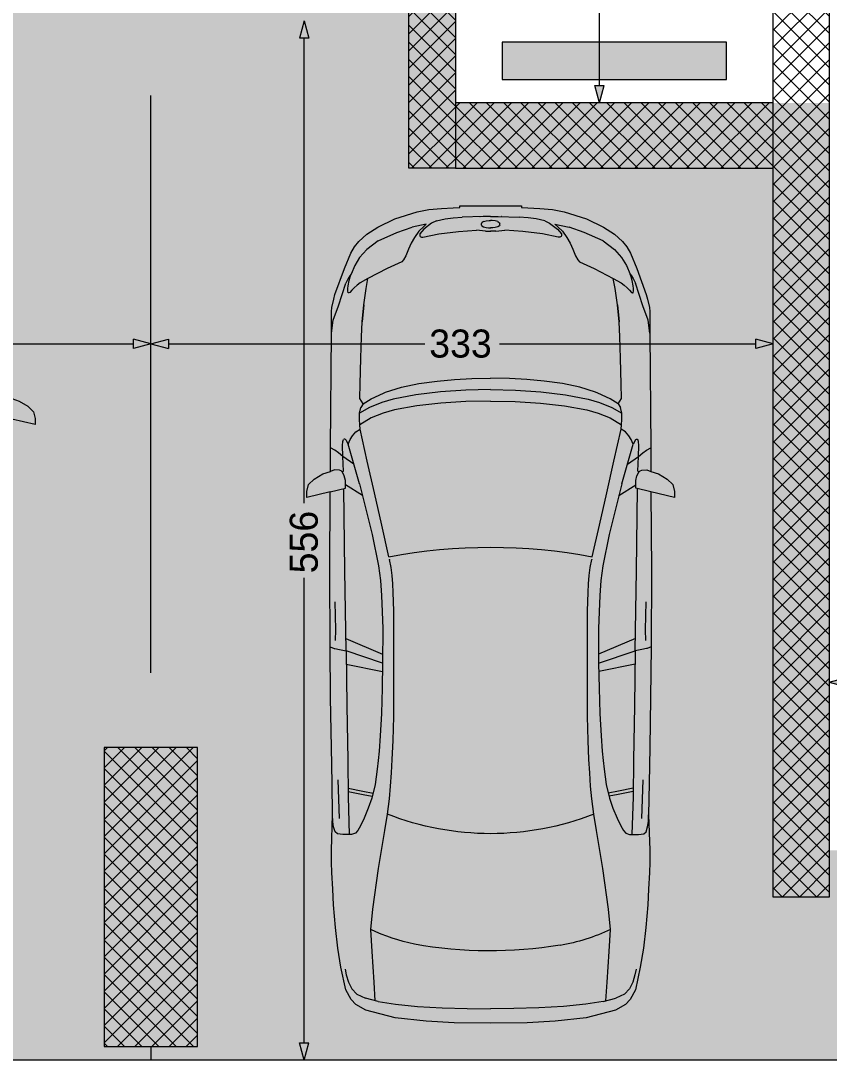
# Model space of a CAD drawing. Header units: millimetres. Extents: x 635850 to 824661, y -5878409 to -5774454.
# Drawn here: x 770508 to 774835, y -5809275 to -5803713 of the extents above; entities that cross this region are included whole.
import ezdxf

# ---------------------------------------------------------------- set-up
doc = ezdxf.new("R2010")
doc.units = ezdxf.units.MM
doc.header["$MEASUREMENT"] = 0
for name, color, linetype, lineweight, true_color in [('2D Drafting - General_Pen_No__241', 7, 'Continuous', 13, 0xe8e8e8), ('A - Ndertesa 1 - Veturat_Pen_No__102', 7, 'Continuous', 13, 0xcccccc), ('A - Ndertesa 6 - Vijat e Bodrumit_Pen_No__102', 7, 'Continuous', 13, 0xcccccc), ('A - Ndertesa 7 - Fill Zone_Pen_No__102', 7, 'Continuous', 13, 0xcccccc), ('A - Ndertesa 7 - Ndertesa 4 - Dimensionimi Bazik_Pen_No__102', 7, 'Continuous', 13, 0xcccccc), ('A - Ndertesa 7 - Ndertesa 4 - Dimensionimi Bazik_Pen_No__82', 7, 'Continuous', 20, 0xaaaaaa), ('A - Ndertesa 7 - Veturat_Pen_No__102', 7, 'Continuous', 13, 0xcccccc), ('A - Situacioni_Pen_No__82', 7, 'Continuous', 20, 0xaaaaaa), ('Drawing & Figure_Pen_No__82', 7, 'Continuous', 20, 0xaaaaaa)]:
    doc.layers.add(name, color=color, linetype=linetype, lineweight=lineweight, true_color=true_color)
for name, color, linetype, lineweight in [('A - Ndertesa 7 - Fill Zone_Pen_No__2', 8, 'Continuous', 15), ('A - Ndertesa 7 - Shtyllat_Pen_No__1', 7, 'Continuous', 13), ('A - Ndertesa 7 - Shtyllat_Pen_No__101', 252, 'Continuous', 13)]:
    doc.layers.add(name, color=color, linetype=linetype, lineweight=lineweight)
doc.layers.add('A - Ndertesa 7 - Ndertesa 4 - Dimensionimi Bazik', color=7, linetype='Continuous')
doc.layers.add('A - Ndertesa 7 - Shtyllat', color=7, linetype='Continuous')
doc.styles.add('GENERATED_STYLE_1', font='GOTHIC.TTF')
doc.dimstyles.new('GENERATED_STYLE__1', dxfattribs={"dimtxt": 150, "dimasz": 91.78744, "dimexe": 0.18, "dimexo": 0.0625, "dimgap": 0, "dimtad": 0, "dimdec": 0, "dimlfac": 0.1, "dimzin": 0, "dimdsep": 46, "dimtxsty": 'GENERATED_STYLE_1', "dimblk": 'ARROWHEAD_5', "dimblk1": 'ARROWHEAD_5', "dimblk2": 'ARROWHEAD_5', "dimcen": 0.09, "dimse1": 1, "dimse2": 1, "dimclrd": 256, "dimclre": 256, "dimclrt": 256, "dimadec": 0, "dimazin": 0, "dimtfac": 1, "dimtdec": 4, "dimtmove": 0, "dimatfit": 3, "dimfxl": 0, "dimtolj": 1, "dimtzin": 0, "dimarcsym": 0})
doc.dimstyles.new('GENERATED_STYLE__2', dxfattribs={"dimtxt": 150, "dimasz": 91.78744, "dimexe": 0.18, "dimexo": 0.0625, "dimgap": 0, "dimtad": 0, "dimtih": 1, "dimtoh": 1, "dimdec": 0, "dimlfac": 0.1, "dimzin": 0, "dimdsep": 46, "dimtxsty": 'GENERATED_STYLE_1', "dimblk": 'ARROWHEAD_5', "dimblk1": 'ARROWHEAD_5', "dimblk2": 'ARROWHEAD_5', "dimcen": 0.09, "dimse1": 1, "dimse2": 1, "dimclrd": 256, "dimclre": 256, "dimclrt": 256, "dimadec": 0, "dimazin": 0, "dimtfac": 1, "dimtdec": 4, "dimtmove": 0, "dimatfit": 3, "dimfxl": 0, "dimtolj": 1, "dimtzin": 0, "dimarcsym": 0})
pattern_1 = [(45, (664183.82, -5827429.525), (-45.96194, 45.96194), []), (135, (664183.82, -5827429.525), (45.96194, 45.96194), [])]

# ---------------------------------------------------------------- blocks, each defined once
blk = doc.blocks.new('Column_267', base_point=(771204.6, -5808401.4))
at = {"layer": 'A - Ndertesa 7 - Shtyllat_Pen_No__101', "linetype": 'Continuous', "lineweight": 13}
h = blk.add_hatch(dxfattribs=at)
h.set_pattern_fill('Concrete_Block', color=252, style=0, pattern_type=2)
h.set_pattern_definition(pattern_1)
h.paths.add_polyline_path([(771454.6, -5807601.4), (770954.6, -5807601.4), (770954.6, -5809201.4), (771454.6, -5809201.4)])
at = {"layer": 'A - Ndertesa 7 - Shtyllat_Pen_No__1', "color": 7, "linetype": 'Continuous', "lineweight": 13, "flags": 128}
blk.add_lwpolyline([(771454.6, -5807601.4), (770954.6, -5807601.4), (770954.6, -5809201.4), (771454.6, -5809201.4)], close=True, dxfattribs=at)
blk = doc.blocks.new('Car 05 25')
at = {"layer": 'A - Ndertesa 1 - Veturat_Pen_No__102', "color": 254, "linetype": 'Continuous', "lineweight": 13, "true_color": 0xcccccc}
for p, q in [((138.9, 832.4), (165.2, 840.3)), ((165.2, 840.3), (194.7, 844.3)), ((194.7, 844.3), (230.8, 845.5)), ((1120.2, 836.3), (1119.5, 833.3)), ((1120.7, 838.2), (1120.2, 836.3)), ((1129.9, 858.5), (1120.7, 838.2)), ((1957.8, 858.1), (1977.2, 777.4)), ((2075.3, 835.7), (2067.9, 857.7)), ((2075.2, 809.4), (2075.3, 835.7)), ((2182.3, 834.1), (2193.2, 856.5)), ((2808, 852.6), (2876.9, 843.3)), ((2876.9, 843.3), (2954.2, 813.7)), ((124.6, 791.4), (129, 820.5)), ((125.7, 743.9), (124.6, 791.4)), ((129, 820.5), (138.9, 832.4)), ((210.9, 809.2), (418.1, 816.2)), ((1115.1, 808.9), (1108.6, 774)), ((1108.6, 774), (1537.6, 780)), ((1119.5, 833.3), (1115.1, 808.9)), ((1162.6, 830.5), (1220.1, 829.1)), ((1220.1, 829.1), (1369.7, 831.5)), ((1537.6, 780), (1975, 786.1)), ((2019.6, 777.4), (2044.5, 783.1)), ((2044.5, 783.1), (2063.4, 792.3)), ((2063.4, 792.3), (2070.4, 799.9)), ((2068.7, 787.7), (2065.4, 794.5)), ((2068.7, 787.7), (2148, 790.5)), ((2070.4, 799.9), (2075.2, 809.4)), ((2106.5, 732.2), (2148, 790.5)), ((2148, 790.5), (2166.8, 813.8)), ((2148, 790.5), (2205.6, 792.2)), ((2166.8, 813.8), (2182.3, 834.1)), ((2205.6, 792.2), (2227.2, 791)), ((2227.2, 791), (2232.6, 790)), ((2232.6, 790), (2237.9, 787.3)), ((2240.8, 784), (2237.9, 787.3)), ((2238.5, 776.9), (2240.9, 780.5)), ((2240.9, 780.5), (2240.8, 784)), ((2904.1, 832.9), (2905.1, 832.8)), ((2954.2, 813.7), (3075.8, 774.7)), ((-701.1, 743.3), (-729.4, 716.4)), ((-664.9, 761), (-701.1, 743.3)), ((-626.6, 772.5), (-664.9, 761)), ((-594.9, 778.5), (-626.6, 772.5)), ((327.4, 761.9), (125.4, 756.5)), ((132.4, 722.8), (125.7, 743.9)), ((522, 764.7), (327.4, 761.9)), ((355.3, 762.3), (339.1, 683.1)), ((373.4, 762.6), (357.2, 683.4)), ((813.6, 769.3), (522, 764.7)), ((1108.6, 774), (813.6, 769.3)), ((1036.3, 772.8), (996.5, 578.8)), ((1042, 578), (1107.6, 774)), ((1173.3, 774.9), (1090.3, 577.9)), ((1939.2, 686.2), (1995.9, 777.4)), ((1977.2, 777.4), (2019.6, 777.4)), ((2000.4, 701.6), (2213.5, 763)), ((2226.6, 769.9), (2213.5, 763)), ((2213.5, 763), (2238.3, 752.2)), ((2234.4, 774), (2226.6, 769.9)), ((2238.5, 776.9), (2234.4, 774)), ((2238.3, 752.2), (2258.5, 739.7)), ((2258.5, 739.7), (2269, 731.1)), ((2269, 731.1), (2278.8, 722)), ((3022.5, 758.3), (3023.7, 762.5)), ((3024.5, 753.7), (3022.5, 758.3)), ((3023.7, 762.5), (3034.6, 765.1)), ((3037.9, 743.5), (3024.5, 753.7)), ((3034.6, 765.1), (3046.9, 763.8)), ((3050.6, 730.7), (3037.9, 743.5)), ((3046.9, 763.8), (3060.9, 762.9)), ((3064.5, 714.6), (3050.6, 730.7)), ((3060.9, 762.9), (3089.9, 757.4)), ((3100.5, 763.1), (3075.8, 774.7)), ((3089.9, 757.4), (3108.4, 751.4)), ((3114.1, 753.3), (3100.5, 763.1)), ((3108.4, 751.4), (3122.9, 746.4)), ((3122.9, 746.4), (3114.1, 753.3)), ((3170.1, 726.6), (3122.9, 746.4)), ((3211.7, 701), (3170.1, 726.6)), ((-768.3, 602.3), (-750.6, 669.8)), ((-729.4, 716.4), (-750.6, 669.8)), ((146.7, 710.6), (132.4, 722.8)), ((171.3, 696.6), (146.7, 710.6)), ((212.6, 676.5), (171.3, 696.6)), ((266.3, 654.6), (212.6, 676.5)), ((339.1, 683.1), (329.6, 633.9)), ((357.2, 683.4), (346.8, 629.5)), ((2000.4, 701.6), (1730.4, 633.8)), ((2122, 660), (2293.8, 697.7)), ((2278.8, 722), (2293.8, 697.7)), ((2293.8, 697.7), (2317.2, 700.7)), ((2293.8, 697.6), (2293.8, 697.7)), ((2317.2, 700.7), (2345.7, 702.7)), ((2355.1, 639.9), (2317.2, 700.7)), ((2345.7, 702.7), (2378.9, 702)), ((2410.1, 649.1), (2378.9, 702)), ((2378.9, 702), (2410.6, 694.2)), ((2410.6, 694.2), (2410.6, 694.2)), ((2428.7, 681.7), (2410.6, 694.2)), ((2428.7, 681.7), (2457.3, 700)), ((2428.8, 681.7), (2428.7, 681.7)), ((2428.8, 681.7), (2456.7, 639.8)), ((2457.3, 700), (2535.5, 698)), ((2535.4, 698), (2673.2, 695.5)), ((2535.5, 698), (2535.5, 698)), ((2673.2, 695.5), (2787.2, 691.5)), ((2787.2, 691.5), (2868.4, 687.2)), ((2868.4, 687.2), (2959.7, 679)), ((2959.7, 679), (2868.4, 687.2)), ((2959.7, 679), (3047.2, 666.2)), ((3077, 697.8), (3064.5, 714.6)), ((3100, 656.6), (3077, 697.8)), ((3254.3, 663.2), (3211.7, 701)), ((-764.3, 617.3), (-665.7, 624)), ((-665.7, 624), (-500.9, 634.2)), ((-500.9, 634.2), (-383, 642)), ((-383, 642), (-274.2, 631.3)), ((-274.2, 631.3), (-56.4, 600.5)), ((319.5, 636.4), (266.3, 654.6)), ((392.7, 617.8), (319.5, 636.4)), ((474.8, 607.1), (392.7, 617.8)), ((1730.4, 633.8), (1562, 600.6)), ((1779.6, 581.8), (1952.8, 621.3)), ((1952.8, 621.3), (2122, 660)), ((2379.8, 575.4), (2355.1, 639.9)), ((2436, 583.2), (2410.1, 649.1)), ((2456.7, 639.8), (2487.2, 574.3)), ((3047.2, 666.2), (3100, 656.6)), ((3152.9, 553.9), (3100, 656.6)), ((3301.9, 602.8), (3254.3, 663.2)), ((-768.3, 602.3), (-782.8, 510)), ((-56.4, 600.5), (145.9, 566.6)), ((145.9, 566.6), (233.3, 552.3)), ((521.3, 601.6), (474.8, 607.1)), ((570, 596.8), (521.3, 601.6)), ((652.6, 591), (570, 596.8)), ((772.8, 585), (652.6, 591)), ((907.3, 580.3), (772.8, 585)), ((1042, 578), (907.3, 580.3)), ((1227.8, 577.5), (1042, 578)), ((1316.1, 580.5), (1227.8, 577.5)), ((1403, 584.4), (1316.1, 580.5)), ((1483.9, 590.1), (1403, 584.4)), ((1562, 600.6), (1483.9, 590.1)), ((1610.7, 544.1), (1779.6, 581.8)), ((2397.3, 514.3), (2379.8, 575.4)), ((2453.6, 521.6), (2436, 583.2)), ((2487.2, 574.3), (2491.8, 562)), ((2491.8, 562), (2517.9, 477)), ((3301.9, 602.8), (3346, 501.4)), ((-782.8, 510), (-794.5, 390.6)), ((233.3, 552.3), (315.3, 541.4)), ((315.3, 541.4), (384.3, 535.1)), ((384.3, 535.1), (454.2, 530.4)), ((454.2, 530.4), (526.2, 526.3)), ((526.2, 526.3), (627.7, 521.8)), ((627.7, 521.8), (756.8, 518.1)), ((756.8, 518.1), (1322.6, 518.1)), ((1322.6, 518.1), (1420.5, 521.7)), ((1420.5, 521.7), (1466.6, 524)), ((1466.6, 524), (1510.9, 527.6)), ((1510.9, 527.6), (1554.3, 533.1)), ((1554.3, 533.1), (1596.8, 541)), ((1597.3, 541.2), (1596.7, 540.9)), ((2419.3, 395.7), (2397.3, 514.3)), ((2477.6, 401.1), (2453.6, 521.6)), ((3189.6, 475.6), (3152.9, 553.9)), ((3346, 501.4), (3374.3, 419.6)), ((2517.9, 477), (2537.5, 384.1)), ((3199.4, 466.8), (3189.6, 475.6)), ((3220.7, 454.4), (3199.4, 466.8)), ((3256.1, 439.2), (3220.7, 454.4)), ((-794.5, 390.6), (-802.4, 258.7)), ((2433.7, 266.1), (2419.3, 395.7)), ((2493.9, 269.1), (2477.6, 401.1)), ((3288.4, 425.1), (3256.1, 439.2)), ((3319.4, 408.4), (3288.4, 425.1)), ((3353.5, 384.3), (3319.4, 408.4)), ((3391.1, 344.2), (3374.3, 419.6)), ((2537.5, 384.1), (2551.5, 285.6)), ((3321.2, 370.5), (3321, 362.1)), ((3321, 362.1), (3338.3, 276.9)), ((3324.7, 377.3), (3321.2, 370.5)), ((3328.3, 379.6), (3324.7, 377.3)), ((3338.5, 379.5), (3328.3, 379.6)), ((3363.6, 357.8), (3338.5, 379.5)), ((3377.2, 360), (3353.5, 384.3)), ((3396.7, 315.8), (3363.6, 357.8)), ((3391.1, 344.2), (3377.2, 360)), ((2551.5, 285.6), (2559.7, 193.7)), ((3408.1, 289.4), (3396.7, 315.8)), ((3408.1, 289.4), (3413.8, 267.3)), ((-802.4, 258.7), (-806.8, 124.9)), ((2441.6, 132), (2433.7, 266.1)), ((2503.1, 133.2), (2493.9, 269.1)), ((3338.3, 276.9), (3351.9, 172.7)), ((3413.8, 267.3), (3418.5, 242.9)), ((3418.5, 242.9), (3424, 200.7)), ((2559.7, 193.7), (2564.4, 101.2)), ((3351.9, 172.7), (3358.3, 75.9)), ((3424, 200.7), (3427.7, 152)), ((-806.8, 124.9), (-808, 0)), ((2444, 0), (2441.6, 132)), ((2506, 0), (2503.1, 133.2)), ((3432.4, 40), (3427.7, 152)), ((2564.4, 101.2), (2566, 0)), ((3354, 27.9), (3358.3, 75.9)), ((3431.8, 57.4), (3431.8, 56.8)), ((-806.8, -124.9), (-808, 0)), ((2444, 0), (2441.6, -132)), ((2564.4, -101.2), (2566, 0)), ((3354, 27.9), (3354, -0.8)), ((3354, -27.9), (3354, 0.8)), ((3370.9, 11.7), (3370.3, -0.8)), ((3370.9, -11.7), (3370.3, 0.8)), ((3372.5, 23.7), (3370.9, 11.7)), ((3376.3, 39), (3372.5, 23.7)), ((3382, 46.6), (3376.3, 39)), ((3386.2, 48.4), (3382, 46.6)), ((3386.2, 48.4), (3394.3, 48.4)), ((3398.5, 46.6), (3394.3, 48.4)), ((3404.2, 39), (3398.5, 46.6)), ((3404.2, 39), (3408, 23.7)), ((3408, 23.7), (3409.8, 8.1)), ((3409.8, 8.1), (3409.8, 0)), ((3432, 0), (3432.4, 40)), ((3432, 0), (3432.4, -40)), ((2506, 0), (2503.1, -133.2)), ((3354, -27.9), (3358.3, -75.9)), ((3372.5, -23.7), (3370.9, -11.7)), ((3376.3, -39), (3372.5, -23.7)), ((3382, -46.6), (3376.3, -39)), ((3386.2, -48.4), (3382, -46.6)), ((3386.2, -48.4), (3394.3, -48.4)), ((3398.5, -46.6), (3394.3, -48.4)), ((3404.2, -39), (3398.5, -46.6)), ((3404.2, -39), (3408, -23.7)), ((3408, -23.7), (3409.8, -8.1)), ((3409.8, -8.1), (3409.8, 0)), ((3432.4, -40), (3427.7, -152)), ((2559.7, -193.7), (2564.4, -101.2)), ((3351.9, -172.7), (3358.3, -75.9)), ((3431.8, -57.4), (3431.8, -56.8)), ((-802.4, -258.7), (-806.8, -124.9)), ((2441.6, -132), (2433.7, -266.1)), ((2503.1, -133.2), (2493.9, -269.1)), ((3424, -200.7), (3427.7, -152)), ((2551.5, -285.6), (2559.7, -193.7)), ((3338.3, -276.9), (3351.9, -172.7)), ((3418.5, -242.9), (3424, -200.7)), ((-794.5, -390.6), (-802.4, -258.7)), ((2433.7, -266.1), (2419.3, -395.7)), ((2493.9, -269.1), (2477.6, -401.1)), ((3321, -362.1), (3338.3, -276.9)), ((3408.1, -289.4), (3413.8, -267.3)), ((3413.8, -267.3), (3418.5, -242.9)), ((2537.5, -384.1), (2551.5, -285.6)), ((3396.7, -315.8), (3363.6, -357.8)), ((3408.1, -289.4), (3396.7, -315.8)), ((2517.9, -477), (2537.5, -384.1)), ((3353.5, -384.3), (3319.4, -408.4)), ((3321.2, -370.5), (3321, -362.1)), ((3324.7, -377.3), (3321.2, -370.5)), ((3328.3, -379.6), (3324.7, -377.3)), ((3338.5, -379.5), (3328.3, -379.6)), ((3363.6, -357.8), (3338.5, -379.5)), ((3377.2, -360), (3353.5, -384.3)), ((3391.1, -344.2), (3374.3, -419.6)), ((3391.1, -344.2), (3377.2, -360)), ((-782.8, -510), (-794.5, -390.6)), ((2419.3, -395.7), (2397.3, -514.3)), ((2477.6, -401.1), (2453.6, -521.6)), ((3256.1, -439.2), (3220.7, -454.4)), ((3288.4, -425.1), (3256.1, -439.2)), ((3319.4, -408.4), (3288.4, -425.1)), ((3346, -501.4), (3374.3, -419.6)), ((2491.8, -562), (2517.9, -477)), ((3189.6, -475.6), (3152.9, -553.9)), ((3199.4, -466.8), (3189.6, -475.6)), ((3220.7, -454.4), (3199.4, -466.8)), ((-768.3, -602.3), (-782.8, -510)), ((145.9, -566.6), (233.3, -552.3)), ((233.3, -552.3), (315.3, -541.4)), ((315.3, -541.4), (384.3, -535.1)), ((384.3, -535.1), (454.2, -530.4)), ((454.2, -530.4), (526.2, -526.3)), ((526.2, -526.3), (627.7, -521.8)), ((627.7, -521.8), (756.8, -518.1)), ((756.8, -518.1), (1322.6, -518.1)), ((1322.6, -518.1), (1420.5, -521.7)), ((1420.5, -521.7), (1466.6, -524)), ((1466.6, -524), (1510.9, -527.6)), ((1510.9, -527.6), (1554.3, -533.1)), ((1554.3, -533.1), (1596.8, -541)), ((1597.3, -541.2), (1596.7, -540.9)), ((1610.7, -544.1), (1779.6, -581.8)), ((2397.3, -514.3), (2379.8, -575.4)), ((2453.6, -521.6), (2436, -583.2)), ((3152.9, -553.9), (3100, -656.6)), ((3301.9, -602.8), (3346, -501.4)), ((-768.3, -602.3), (-750.6, -669.8)), ((-274.2, -631.3), (-56.4, -600.5)), ((-56.4, -600.5), (145.9, -566.6)), ((474.8, -607.1), (392.7, -617.8)), ((521.3, -601.6), (474.8, -607.1)), ((570, -596.8), (521.3, -601.6)), ((652.6, -591), (570, -596.8)), ((772.8, -585), (652.6, -591)), ((907.3, -580.3), (772.8, -585)), ((1042, -578), (907.3, -580.3)), ((1036.3, -772.8), (996.5, -578.8)), ((1227.8, -577.5), (1042, -578)), ((1042, -578), (1107.6, -774)), ((1173.3, -774.9), (1090.3, -577.9)), ((1316.1, -580.5), (1227.8, -577.5)), ((1403, -584.4), (1316.1, -580.5)), ((1483.9, -590.1), (1403, -584.4)), ((1562, -600.6), (1483.9, -590.1)), ((1730.4, -633.8), (1562, -600.6)), ((1779.6, -581.8), (1952.8, -621.3)), ((2379.8, -575.4), (2355.1, -639.9)), ((2436, -583.2), (2410.1, -649.1)), ((2456.7, -639.8), (2487.2, -574.3)), ((2487.2, -574.3), (2491.8, -562)), ((3301.9, -602.8), (3254.3, -663.2)), ((-764.3, -617.3), (-665.7, -624)), ((-665.7, -624), (-500.9, -634.2)), ((-500.9, -634.2), (-383, -642)), ((-383, -642), (-274.2, -631.3)), ((266.3, -654.6), (212.6, -676.5)), ((319.5, -636.4), (266.3, -654.6)), ((392.7, -617.8), (319.5, -636.4)), ((339.1, -683.1), (329.6, -633.9)), ((357.2, -683.4), (346.8, -629.5)), ((2000.4, -701.6), (1730.4, -633.8)), ((1952.8, -621.3), (2122, -660)), ((2122, -660), (2293.8, -697.7)), ((2355.1, -639.9), (2317.2, -700.7)), ((2410.1, -649.1), (2378.9, -702)), ((2428.8, -681.7), (2456.7, -639.8)), ((2959.7, -679), (3047.2, -666.2)), ((3047.2, -666.2), (3100, -656.6)), ((3100, -656.6), (3077, -697.8)), ((3254.3, -663.2), (3211.7, -701)), ((-729.4, -716.4), (-750.6, -669.8)), ((-701.1, -743.3), (-729.4, -716.4)), ((132.4, -722.8), (125.7, -743.9)), ((146.7, -710.6), (132.4, -722.8)), ((171.3, -696.6), (146.7, -710.6)), ((212.6, -676.5), (171.3, -696.6)), ((355.3, -762.3), (339.1, -683.1)), ((373.4, -762.6), (357.2, -683.4)), ((1939.2, -686.2), (1995.9, -777.4)), ((2000.4, -701.6), (2213.5, -763)), ((2269, -731.1), (2278.8, -722)), ((2278.8, -722), (2293.8, -697.7)), ((2293.8, -697.6), (2293.8, -697.7)), ((2293.8, -697.7), (2317.2, -700.7)), ((2317.2, -700.7), (2345.7, -702.7)), ((2345.7, -702.7), (2378.9, -702)), ((2378.9, -702), (2410.6, -694.2)), ((2428.7, -681.7), (2410.6, -694.2)), ((2410.6, -694.2), (2410.6, -694.2)), ((2428.8, -681.7), (2428.7, -681.7)), ((2428.7, -681.7), (2457.3, -700)), ((2457.3, -700), (2535.5, -698)), ((2535.4, -698), (2673.2, -695.5)), ((2535.5, -698), (2535.5, -698)), ((2673.2, -695.5), (2787.2, -691.5)), ((2787.2, -691.5), (2868.4, -687.2)), ((2868.4, -687.2), (2959.7, -679)), ((2959.7, -679), (2868.4, -687.2)), ((3064.5, -714.6), (3050.6, -730.7)), ((3077, -697.8), (3064.5, -714.6)), ((3211.7, -701), (3170.1, -726.6)), ((-664.9, -761), (-701.1, -743.3)), ((-626.6, -772.5), (-664.9, -761)), ((-594.9, -778.5), (-626.6, -772.5)), ((125.7, -743.9), (124.6, -791.4)), ((327.4, -761.9), (125.4, -756.5)), ((522, -764.7), (327.4, -761.9)), ((813.6, -769.3), (522, -764.7)), ((1108.6, -774), (813.6, -769.3)), ((1108.6, -774), (1537.6, -780)), ((1115.1, -808.9), (1108.6, -774)), ((1957.8, -858.1), (1977.2, -777.4)), ((1977.2, -777.4), (2019.6, -777.4)), ((2019.6, -777.4), (2044.5, -783.1)), ((2106.5, -732.2), (2148, -790.5)), ((2213.5, -763), (2238.3, -752.2)), ((2226.6, -769.9), (2213.5, -763)), ((2234.4, -774), (2226.6, -769.9)), ((2238.5, -776.9), (2234.4, -774)), ((2238.3, -752.2), (2258.5, -739.7)), ((2238.5, -776.9), (2240.9, -780.5)), ((2258.5, -739.7), (2269, -731.1)), ((2954.2, -813.7), (3075.8, -774.7)), ((3024.5, -753.7), (3022.5, -758.3)), ((3022.5, -758.3), (3023.7, -762.5)), ((3023.7, -762.5), (3034.6, -765.1)), ((3037.9, -743.5), (3024.5, -753.7)), ((3034.6, -765.1), (3046.9, -763.8)), ((3050.6, -730.7), (3037.9, -743.5)), ((3046.9, -763.8), (3060.9, -762.9)), ((3060.9, -762.9), (3089.9, -757.4)), ((3100.5, -763.1), (3075.8, -774.7)), ((3089.9, -757.4), (3108.4, -751.4)), ((3114.1, -753.3), (3100.5, -763.1)), ((3108.4, -751.4), (3122.9, -746.4)), ((3122.9, -746.4), (3114.1, -753.3)), ((3170.1, -726.6), (3122.9, -746.4)), ((124.6, -791.4), (129, -820.5)), ((129, -820.5), (138.9, -832.4)), ((138.9, -832.4), (165.2, -840.3)), ((210.9, -809.2), (418.1, -816.2)), ((1119.5, -833.3), (1115.1, -808.9)), ((1120.2, -836.3), (1119.5, -833.3)), ((1162.6, -830.5), (1220.1, -829.1)), ((1220.1, -829.1), (1369.7, -831.5)), ((1537.6, -780), (1975, -786.1)), ((2044.5, -783.1), (2063.4, -792.3)), ((2063.4, -792.3), (2070.4, -799.9)), ((2068.7, -787.7), (2065.4, -794.5)), ((2068.7, -787.7), (2148, -790.5)), ((2070.4, -799.9), (2075.2, -809.4)), ((2075.2, -809.4), (2075.3, -835.7)), ((2148, -790.5), (2166.8, -813.8)), ((2148, -790.5), (2205.6, -792.2)), ((2166.8, -813.8), (2182.3, -834.1)), ((2182.3, -834.1), (2193.2, -856.5)), ((2205.6, -792.2), (2227.2, -791)), ((2227.2, -791), (2232.6, -790)), ((2232.6, -790), (2237.9, -787.3)), ((2240.8, -784), (2237.9, -787.3)), ((2240.9, -780.5), (2240.8, -784)), ((2876.9, -843.3), (2954.2, -813.7)), ((165.2, -840.3), (194.7, -844.3)), ((194.7, -844.3), (230.8, -845.5)), ((1120.7, -838.2), (1120.2, -836.3)), ((1129.9, -858.5), (1120.7, -838.2)), ((2075.3, -835.7), (2067.9, -857.7)), ((2808, -852.6), (2876.9, -843.3))]:
    blk.add_line(p, q, dxfattribs=at)
at = {"layer": 'A - Ndertesa 1 - Veturat_Pen_No__102', "color": 254, "linetype": 'Continuous', "lineweight": 13, "true_color": 0xcccccc, "flags": 128}
blk.add_lwpolyline([(-483.1, -817.3), (-372.3, -830.2), (-251.8, -841), (-168.2, -844.6), (-78.4, -850.6), (-24, -852.3), (40.3, -852.3), (230.8, -845.5), (400, -847.6), (590.7, -851.7), (856.5, -856.2), (1129.9, -858.5), (1536.1, -860.4), (1957.8, -858.1), (1928.9, -983.2), (1961.1, -983.2), (1996.9, -974.9), (2026.9, -945), (2054.6, -897.6), (2067.9, -857.7), (2119.9, -857.4), (2193.2, -856.5), (2808, -852.6), (2855.7, -852.6), (2891.4, -852.5), (2922.5, -852), (2945.2, -849.4), (2989.6, -839.6), (3013.6, -833.1), (3154.3, -782.6), (3235.9, -747.6), (3269.1, -728.3), (3298.6, -705.6), (3337.3, -663.4), (3374.5, -603.6), (3418.4, -512.7), (3457.5, -393.1), (3468.3, -330.9), (3474.5, -263.7), (3478.3, -199.9), (3479.4, -164.9), (3489.5, -164.9), (3489.5, 164.9), (3479.4, 164.9), (3478.3, 199.9), (3474.5, 263.7), (3468.3, 330.9), (3457.5, 393.1), (3418.4, 512.7), (3374.5, 603.6), (3337.3, 663.4), (3298.6, 705.6), (3269.1, 728.3), (3235.9, 747.6), (3154.3, 782.6), (3013.6, 833.1), (2989.6, 839.6), (2945.2, 849.4), (2922.5, 852), (2891.4, 852.5), (2855.7, 852.6), (2808, 852.6), (2193.2, 856.5), (2119.9, 857.4), (2067.9, 857.7), (2054.6, 897.6), (2026.9, 945), (1996.9, 974.9), (1961.1, 983.2), (1928.9, 983.2), (1957.8, 858.1), (1536.1, 860.4), (1129.9, 858.5), (856.5, 856.2), (590.7, 851.7), (400, 847.6), (230.8, 845.5), (40.3, 852.3), (-24, 852.3), (-78.4, 850.6), (-168.2, 844.6), (-251.8, 841), (-372.3, 830.2), (-483.1, 817.3), (-585.2, 801), (-706.3, 775.8), (-757.7, 747), (-784.8, 721.8), (-815, 667.8), (-855.1, 511), (-874.7, 345), (-882.9, 194.7), (-885.4, 0), (-882.9, -194.7), (-874.7, -345), (-855.1, -511), (-815, -667.8), (-784.8, -721.8), (-757.7, -747), (-706.3, -775.8), (-585.2, -801)], close=True, dxfattribs=at)
at = {"layer": 'A - Ndertesa 1 - Veturat_Pen_No__102', "color": 254, "linetype": 'Continuous', "lineweight": 13, "true_color": 0xcccccc}
for centre, radius, start, end in [((492.9, 217.7), 973.2, 154.1545, 170.9117), ((1649.8, 0), 1520.4, 158.6992, 201.3008), ((-1245.2, 0), 2907.3, 349.2142, 10.7858), ((1856.4, -1.7), 2354, 170.8804, 189.9223), ((492.9, -217.7), 973.2, 191.2305, 205.8455)]:
    blk.add_arc(centre, radius, start, end, dxfattribs=at)
blk = doc.blocks.new('*D1701', base_point=(664183.8, -5827429.5))
at = {"layer": 'A - Ndertesa 7 - Ndertesa 4 - Dimensionimi Bazik_Pen_No__102', "linetype": 'Continuous', "lineweight": 13, "true_color": 0xcccccc}
for points in [[(772024.8, -5803713), (771999.8, -5803806.3), (772049.8, -5803806.3)], [(772024.8, -5809274.6), (772049.8, -5809181.3), (771999.8, -5809181.3)]]:
    blk.add_hatch(color=254, dxfattribs=at).paths.add_polyline_path(points)
at = {"layer": 'A - Ndertesa 7 - Ndertesa 4 - Dimensionimi Bazik_Pen_No__102', "color": 254, "linetype": 'Continuous', "lineweight": 13, "true_color": 0xcccccc}
for p, q in [((772024.8, -5803713), (771999.8, -5803806.3)), ((772024.8, -5803713), (772049.8, -5803806.3)), ((772049.8, -5803806.3), (771999.8, -5803806.3)), ((772024.8, -5806294), (772024.8, -5803806.3)), ((772024.8, -5809181.3), (772024.8, -5806693.6)), ((771999.8, -5809181.3), (772049.8, -5809181.3)), ((772024.8, -5809274.6), (771999.8, -5809181.3)), ((772024.8, -5809274.6), (772049.8, -5809181.3))]:
    blk.add_line(p, q, dxfattribs=at)
at = {"layer": 'A - Ndertesa 7 - Ndertesa 4 - Dimensionimi Bazik_Pen_No__82', "color": 253, "lineweight": 20, "true_color": 0xaaaaaa, "insert": (772099.8, -5806669.6), "char_height": 150, "attachment_point": 7, "rotation": 90, "style": 'GENERATED_STYLE_1'}
blk.add_mtext('\\A1;{\\pql;\\fCentury Gothic|b0|i0|c0|p34;556}', dxfattribs=at)
blk = doc.blocks.new('ARROWHEAD_5')
at = {"linetype": 'Continuous', "lineweight": 0}
blk.add_hatch(color=0, dxfattribs=at).paths.add_polyline_path([(-1, 0.2679), (0, 0), (-1, -0.2679)])
at = {"color": 0, "linetype": 'Continuous', "lineweight": 0}
blk.add_line((0, 0), (-1, 0), dxfattribs=at)
blk = doc.blocks.new('*D1702', base_point=(664183.8, -5827429.5))
at = {"layer": 'A - Ndertesa 7 - Ndertesa 4 - Dimensionimi Bazik_Pen_No__102', "linetype": 'Continuous', "lineweight": 13, "true_color": 0xcccccc}
for points in [[(780674.7, -5803713), (780649.7, -5803806.3), (780699.7, -5803806.3)], [(780674.7, -5809274.6), (780699.7, -5809181.3), (780649.7, -5809181.3)]]:
    blk.add_hatch(color=254, dxfattribs=at).paths.add_polyline_path(points)
at = {"layer": 'A - Ndertesa 7 - Ndertesa 4 - Dimensionimi Bazik_Pen_No__102', "color": 254, "linetype": 'Continuous', "lineweight": 13, "true_color": 0xcccccc}
for p, q in [((780674.7, -5803713), (780649.7, -5803806.3)), ((780674.7, -5803713), (780699.7, -5803806.3)), ((780699.7, -5803806.3), (780649.7, -5803806.3)), ((780674.7, -5806294), (780674.7, -5803806.3)), ((780674.7, -5809181.3), (780674.7, -5806693.6)), ((780649.7, -5809181.3), (780699.7, -5809181.3)), ((780674.7, -5809274.6), (780649.7, -5809181.3)), ((780674.7, -5809274.6), (780699.7, -5809181.3))]:
    blk.add_line(p, q, dxfattribs=at)
at = {"layer": 'A - Ndertesa 7 - Ndertesa 4 - Dimensionimi Bazik_Pen_No__82', "color": 253, "lineweight": 20, "true_color": 0xaaaaaa, "insert": (780749.7, -5806669.6), "char_height": 150, "attachment_point": 7, "rotation": 90, "style": 'GENERATED_STYLE_1'}
blk.add_mtext('\\A1;{\\pql;\\fCentury Gothic|b0|i0|c0|p34;556}', dxfattribs=at)
blk = doc.blocks.new('*D1703', base_point=(664183.8, -5827429.5))
at = {"layer": 'A - Ndertesa 7 - Ndertesa 4 - Dimensionimi Bazik_Pen_No__102', "linetype": 'Continuous', "lineweight": 13, "true_color": 0xcccccc}
for points in [[(783529.4, -5803713), (783504.4, -5803806.3), (783554.4, -5803806.3)], [(783529.4, -5809274.6), (783554.4, -5809181.3), (783504.4, -5809181.3)]]:
    blk.add_hatch(color=254, dxfattribs=at).paths.add_polyline_path(points)
at = {"layer": 'A - Ndertesa 7 - Ndertesa 4 - Dimensionimi Bazik_Pen_No__102', "color": 254, "linetype": 'Continuous', "lineweight": 13, "true_color": 0xcccccc}
for p, q in [((783529.4, -5803713), (783504.4, -5803806.3)), ((783529.4, -5803713), (783554.4, -5803806.3)), ((783554.4, -5803806.3), (783504.4, -5803806.3)), ((783529.4, -5806294), (783529.4, -5803806.3)), ((783529.4, -5809181.3), (783529.4, -5806693.6)), ((783504.4, -5809181.3), (783554.4, -5809181.3)), ((783529.4, -5809274.6), (783504.4, -5809181.3)), ((783529.4, -5809274.6), (783554.4, -5809181.3))]:
    blk.add_line(p, q, dxfattribs=at)
at = {"layer": 'A - Ndertesa 7 - Ndertesa 4 - Dimensionimi Bazik_Pen_No__82', "color": 253, "lineweight": 20, "true_color": 0xaaaaaa, "insert": (783604.4, -5806669.6), "char_height": 150, "attachment_point": 7, "rotation": 90, "style": 'GENERATED_STYLE_1'}
blk.add_mtext('\\A1;{\\pql;\\fCentury Gothic|b0|i0|c0|p34;556}', dxfattribs=at)
blk = doc.blocks.new('*D1715', base_point=(664183.8, -5827429.5))
at = {"layer": 'A - Ndertesa 7 - Ndertesa 4 - Dimensionimi Bazik_Pen_No__102', "linetype": 'Continuous', "lineweight": 13, "true_color": 0xcccccc}
for points in [[(768325, -5805442.1), (768231.7, -5805417.1), (768231.7, -5805467.1)], [(768325, -5805442.1), (768418.3, -5805467.1), (768418.3, -5805417.1)], [(771205, -5805442.1), (771111.7, -5805417.1), (771111.7, -5805467.1)], [(771205, -5805442.1), (771298.3, -5805467.1), (771298.3, -5805417.1)]]:
    blk.add_hatch(color=254, dxfattribs=at).paths.add_polyline_path(points)
at = {"layer": 'A - Ndertesa 7 - Ndertesa 4 - Dimensionimi Bazik_Pen_No__102', "color": 254, "linetype": 'Continuous', "lineweight": 13, "true_color": 0xcccccc}
for p, q in [((768325, -5805442.1), (768418.3, -5805417.1)), ((768418.3, -5805417.1), (768418.3, -5805467.1)), ((771111.7, -5805467.1), (771111.7, -5805417.1)), ((771205, -5805442.1), (771111.7, -5805417.1)), ((768325, -5805442.1), (768418.3, -5805467.1)), ((768418.3, -5805442.1), (769565.2, -5805442.1)), ((769964.8, -5805442.1), (771111.7, -5805442.1)), ((771205, -5805442.1), (771111.7, -5805467.1))]:
    blk.add_line(p, q, dxfattribs=at)
at = {"layer": 'A - Ndertesa 7 - Ndertesa 4 - Dimensionimi Bazik_Pen_No__82', "color": 253, "lineweight": 20, "true_color": 0xaaaaaa, "insert": (769589.2, -5805517.1), "char_height": 150, "attachment_point": 7, "style": 'GENERATED_STYLE_1'}
blk.add_mtext('\\A1;{\\pql;\\fCentury Gothic|b0|i0|c0|p34;288}', dxfattribs=at)
blk = doc.blocks.new('*D1716', base_point=(664183.8, -5827429.5))
at = {"layer": 'A - Ndertesa 7 - Ndertesa 4 - Dimensionimi Bazik_Pen_No__102', "linetype": 'Continuous', "lineweight": 13, "true_color": 0xcccccc}
for points in [[(771205, -5805442.1), (771111.7, -5805417.1), (771111.7, -5805467.1)], [(771205, -5805442.1), (771298.3, -5805467.1), (771298.3, -5805417.1)], [(774535, -5805442.1), (774441.7, -5805417.1), (774441.7, -5805467.1)]]:
    blk.add_hatch(color=254, dxfattribs=at).paths.add_polyline_path(points)
at = {"layer": 'A - Ndertesa 7 - Ndertesa 4 - Dimensionimi Bazik_Pen_No__102', "color": 254, "linetype": 'Continuous', "lineweight": 13, "true_color": 0xcccccc}
for p, q in [((771205, -5805442.1), (771298.3, -5805417.1)), ((771298.3, -5805417.1), (771298.3, -5805467.1)), ((774441.7, -5805467.1), (774441.7, -5805417.1)), ((774535, -5805442.1), (774441.7, -5805417.1)), ((771205, -5805442.1), (771298.3, -5805467.1)), ((771298.3, -5805442.1), (772670.2, -5805442.1)), ((773069.8, -5805442.1), (774441.7, -5805442.1)), ((774535, -5805442.1), (774441.7, -5805467.1))]:
    blk.add_line(p, q, dxfattribs=at)
at = {"layer": 'A - Ndertesa 7 - Ndertesa 4 - Dimensionimi Bazik_Pen_No__82', "color": 253, "lineweight": 20, "true_color": 0xaaaaaa, "insert": (772694.2, -5805517.1), "char_height": 150, "attachment_point": 7, "style": 'GENERATED_STYLE_1'}
blk.add_mtext('\\A1;{\\pql;\\fCentury Gothic|b0|i0|c0|p34;333}', dxfattribs=at)
blk = doc.blocks.new('*D1761', base_point=(664183.8, -5827429.5))
at = {"layer": 'A - Ndertesa 7 - Ndertesa 4 - Dimensionimi Bazik_Pen_No__102', "linetype": 'Continuous', "lineweight": 13, "true_color": 0xcccccc}
for points in [[(768145, -5800114.4), (768238.3, -5800139.4), (768238.3, -5800089.4)], [(770680.4, -5800114.4), (770587.1, -5800089.4), (770587.1, -5800139.4)]]:
    blk.add_hatch(color=254, dxfattribs=at).paths.add_polyline_path(points)
at = {"layer": 'A - Ndertesa 7 - Ndertesa 4 - Dimensionimi Bazik_Pen_No__102', "color": 254, "linetype": 'Continuous', "lineweight": 13, "true_color": 0xcccccc}
for p, q in [((768145, -5800114.4), (768238.3, -5800089.4)), ((768238.3, -5800089.4), (768238.3, -5800139.4)), ((770587.1, -5800139.4), (770587.1, -5800089.4)), ((770680.4, -5800114.4), (770587.1, -5800089.4)), ((768145, -5800114.4), (768238.3, -5800139.4)), ((768238.3, -5800114.4), (769212.9, -5800114.4)), ((769612.5, -5800114.4), (770587.1, -5800114.4)), ((770680.4, -5800114.4), (770587.1, -5800139.4))]:
    blk.add_line(p, q, dxfattribs=at)
at = {"layer": 'A - Ndertesa 7 - Ndertesa 4 - Dimensionimi Bazik_Pen_No__82', "color": 253, "lineweight": 20, "true_color": 0xaaaaaa, "insert": (769236.9, -5800189.4), "char_height": 150, "attachment_point": 7, "style": 'GENERATED_STYLE_1'}
blk.add_mtext('\\A1;{\\pql;\\fCentury Gothic|b0|i0|c0|p34;254}', dxfattribs=at)
blk = doc.blocks.new('*D1764', base_point=(664183.8, -5827429.5))
at = {"layer": 'A - Ndertesa 7 - Ndertesa 4 - Dimensionimi Bazik_Pen_No__102', "linetype": 'Continuous', "lineweight": 13, "true_color": 0xcccccc}
for points in [[(774835, -5807251), (774928.3, -5807276), (774928.3, -5807226)], [(777835, -5807251), (777741.7, -5807226), (777741.7, -5807276)]]:
    blk.add_hatch(color=254, dxfattribs=at).paths.add_polyline_path(points)
at = {"layer": 'A - Ndertesa 7 - Ndertesa 4 - Dimensionimi Bazik_Pen_No__102', "color": 254, "linetype": 'Continuous', "lineweight": 13, "true_color": 0xcccccc}
for p, q in [((774835, -5807251), (774928.3, -5807226)), ((774835, -5807251), (774928.3, -5807276)), ((774928.3, -5807226), (774928.3, -5807276)), ((774928.3, -5807251), (776135.2, -5807251)), ((776534.8, -5807251), (777741.7, -5807251)), ((777741.7, -5807276), (777741.7, -5807226)), ((777835, -5807251), (777741.7, -5807226)), ((777835, -5807251), (777741.7, -5807276))]:
    blk.add_line(p, q, dxfattribs=at)
at = {"layer": 'A - Ndertesa 7 - Ndertesa 4 - Dimensionimi Bazik_Pen_No__82', "color": 253, "lineweight": 20, "true_color": 0xaaaaaa, "insert": (776159.2, -5807326), "char_height": 150, "attachment_point": 7, "style": 'GENERATED_STYLE_1'}
blk.add_mtext('\\A1;{\\pql;\\fCentury Gothic|b0|i0|c0|p34;300}', dxfattribs=at)
blk = doc.blocks.new('*D1767', base_point=(664183.8, -5827429.5))
at = {"layer": 'A - Ndertesa 7 - Ndertesa 4 - Dimensionimi Bazik_Pen_No__102', "linetype": 'Continuous', "lineweight": 13, "true_color": 0xcccccc}
for points in [[(773606, -5799005.3), (773581, -5799098.6), (773631, -5799098.6)], [(773606, -5804152.4), (773631, -5804059.1), (773581, -5804059.1)]]:
    blk.add_hatch(color=254, dxfattribs=at).paths.add_polyline_path(points)
at = {"layer": 'A - Ndertesa 7 - Ndertesa 4 - Dimensionimi Bazik_Pen_No__102', "color": 254, "linetype": 'Continuous', "lineweight": 13, "true_color": 0xcccccc}
for p, q in [((773606, -5799005.3), (773581, -5799098.6)), ((773606, -5799005.3), (773631, -5799098.6)), ((773631, -5799098.6), (773581, -5799098.6)), ((773606, -5801379), (773606, -5799098.6)), ((773606, -5804059.1), (773606, -5801778.6)), ((773581, -5804059.1), (773631, -5804059.1)), ((773606, -5804152.4), (773581, -5804059.1)), ((773606, -5804152.4), (773631, -5804059.1))]:
    blk.add_line(p, q, dxfattribs=at)
at = {"layer": 'A - Ndertesa 7 - Ndertesa 4 - Dimensionimi Bazik_Pen_No__82', "color": 253, "lineweight": 20, "true_color": 0xaaaaaa, "insert": (773681, -5801754.6), "char_height": 150, "attachment_point": 7, "rotation": 90, "style": 'GENERATED_STYLE_1'}
blk.add_mtext('\\A1;{\\pql;\\fCentury Gothic|b0|i0|c0|p34;515}', dxfattribs=at)
blk = doc.blocks.new('Column_540', base_point=(773685, -5804327.4))
at = {"layer": 'A - Ndertesa 7 - Shtyllat_Pen_No__101', "linetype": 'Continuous', "lineweight": 13}
h = blk.add_hatch(dxfattribs=at)
h.set_pattern_fill('Concrete_Block', color=252, style=0, pattern_type=2)
h.set_pattern_definition(pattern_1)
h.paths.add_polyline_path([(772835, -5804152.4), (772835, -5804502.4), (774535, -5804502.4), (774535, -5804152.4)])
at = {"layer": 'A - Ndertesa 7 - Shtyllat_Pen_No__1', "color": 7, "linetype": 'Continuous', "lineweight": 13, "flags": 128}
blk.add_lwpolyline([(772835, -5804152.4), (772835, -5804502.4), (774535, -5804502.4), (774535, -5804152.4)], close=True, dxfattribs=at)
blk = doc.blocks.new('Column_542', base_point=(772710, -5802802.4))
at = {"layer": 'A - Ndertesa 7 - Shtyllat_Pen_No__101', "linetype": 'Continuous', "lineweight": 13}
h = blk.add_hatch(dxfattribs=at)
h.set_pattern_fill('Concrete_Block', color=252, style=0, pattern_type=2)
h.set_pattern_definition(pattern_1)
h.paths.add_polyline_path([(772835, -5804502.4), (772835, -5801102.4), (772585, -5801102.4), (772585, -5804502.4)])
at = {"layer": 'A - Ndertesa 7 - Shtyllat_Pen_No__1', "color": 7, "linetype": 'Continuous', "lineweight": 13, "flags": 128}
blk.add_lwpolyline([(772835, -5804502.4), (772585, -5804502.4), (772585, -5801102.4), (772835, -5801102.4)], close=True, dxfattribs=at)
blk = doc.blocks.new('Column_544', base_point=(774685, -5804752.4))
at = {"layer": 'A - Ndertesa 7 - Shtyllat_Pen_No__101', "linetype": 'Continuous', "lineweight": 13}
h = blk.add_hatch(dxfattribs=at)
h.set_pattern_fill('Concrete_Block', color=252, style=0, pattern_type=2)
h.set_pattern_definition(pattern_1)
h.paths.add_polyline_path([(774835, -5808402.4), (774835, -5801102.4), (774535, -5801102.4), (774535, -5808402.4)])
at = {"layer": 'A - Ndertesa 7 - Shtyllat_Pen_No__1', "color": 7, "linetype": 'Continuous', "lineweight": 13, "flags": 128}
blk.add_lwpolyline([(774835, -5808402.4), (774535, -5808402.4), (774535, -5801102.4), (774835, -5801102.4)], close=True, dxfattribs=at)

msp = doc.modelspace()

# ---------------------------------------------------------------- hatches: boundary and pattern name
at = {"layer": '2D Drafting - General_Pen_No__241', "linetype": 'Continuous', "lineweight": 0, "true_color": 0xf9f9f9}
msp.add_hatch(color=7, dxfattribs=at).paths.add_polyline_path([(760844.8, -5798402.3), (760844.8, -5809201.4, 0.414213), (760918, -5809274.6), (767554.2, -5809274.6), (770619.5, -5809274.6), (784031.6, -5809274.6, 0.198912), (785655, -5808602.2), (785655, -5798251.5), (777961.5, -5798251.2), (777961.5, -5801102.4), (777835, -5801102.4), (777835, -5808152.4), (774835, -5808152.4), (774835, -5804152.4), (772835, -5804152.4), (772835, -5803002.4), (770935, -5803002.4), (770935, -5801102.4), (770801.4, -5801102.4), (770801.4, -5799052.3), (770801.4, -5798251.4), (760995.7, -5798251.4, 0.414214)])
at = {"layer": 'A - Ndertesa 7 - Fill Zone_Pen_No__102', "linetype": 'Continuous', "lineweight": 0, "true_color": 0xe5e5e5}
msp.add_hatch(color=254, dxfattribs=at).paths.add_polyline_path([(774285, -5803827), (773085, -5803827), (773085, -5804027), (774285, -5804027)])

# ---------------------------------------------------------------- linework, layer by layer
at = {"layer": 'A - Ndertesa 6 - Vijat e Bodrumit_Pen_No__102', "color": 254, "linetype": 'Continuous', "lineweight": 13, "true_color": 0xcccccc}
msp.add_line((771205, -5809201.4), (771205, -5809274.6), dxfattribs=at)
at = {"layer": 'A - Ndertesa 7 - Fill Zone_Pen_No__2', "color": 8, "linetype": 'Continuous', "lineweight": 15, "flags": 128}
msp.add_lwpolyline([(774285, -5803827), (773085, -5803827), (773085, -5804027), (774285, -5804027)], close=True, dxfattribs=at)
at = {"layer": 'A - Situacioni_Pen_No__82', "color": 253, "linetype": 'Continuous', "lineweight": 20, "true_color": 0xaaaaaa, "flags": 128}
msp.add_lwpolyline([(771205, -5807201.4), (771205, -5804113)], dxfattribs=at)
at = {"layer": 'Drawing & Figure_Pen_No__82', "color": 253, "linetype": 'Continuous', "lineweight": 20, "true_color": 0xaaaaaa, "flags": 128}
msp.add_lwpolyline([(784032.9, -5809274.6), (760918, -5809274.6, -0.414213), (760844.8, -5809201.4), (760844.8, -5798402.3, -0.414214), (760995.7, -5798251.4), (761444.8, -5798251.4)], format="xyb", dxfattribs=at)

# ---------------------------------------------------------------- block references
at = {"layer": 'A - Ndertesa 7 - Shtyllat', "color": 7, "lineweight": 13}
for name, p in [('Column_542', (772710, -5802802.4)), ('Column_544', (774685, -5804752.4)), ('Column_540', (773685, -5804327.4)), ('Column_267', (771204.6, -5808401.4))]:
    msp.add_blockref(name, p, dxfattribs=at)
at = {"layer": 'A - Ndertesa 7 - Veturat_Pen_No__102', "color": 254, "linetype": 'Continuous', "lineweight": 13, "true_color": 0xcccccc, "xscale": -1, "zscale": 1000, "rotation": 270}
for p in [(769601.9, -5807802.5), (773023, -5808191.9)]:
    msp.add_blockref('Car 05 25', p, dxfattribs=at)

# ---------------------------------------------------------------- dimensions: what is measured, and where the dimension line sits
at = {"layer": 'A - Ndertesa 7 - Ndertesa 4 - Dimensionimi Bazik', "color": 254, "linetype": 'Continuous', "lineweight": 13, "true_color": 0xcccccc}
for base, p1, p2, picture, middle in [((773606, -5799005.3), (772835, -5804152.4), (771785, -5799005.3), '*D1767', (773606, -5801583.1)), ((772024.8, -5803713), (762445, -5809274.6), (762445, -5803713), '*D1701', (772024.8, -5806498.1)), ((780674.7, -5803713), (762445, -5809274.6), (762445, -5803713), '*D1702', (780674.7, -5806498.1)), ((783529.4, -5803713), (762445, -5809274.6), (762445, -5803713), '*D1703', (783529.4, -5806498.1))]:
    dim = msp.add_linear_dim(base=base, p1=p1, p2=p2, angle=90, dimstyle='GENERATED_STYLE__1', dxfattribs=at)
    dim.commit()
    dim.dimension.update_dxf_attribs({"geometry": picture, "text_midpoint": middle, "dimtype": 160, "text_rotation": 90})
for base, p1, p2, picture, middle in [((770680.4, -5800114.4), (768145, -5803713), (770680.4, -5799052.3), '*D1761', (769408.4, -5800114.4)), ((777835, -5807251), (774835, -5801102.4), (777835, -5801102.4), '*D1764', (776330.7, -5807251)), ((771205, -5805442.1), (768325, -5803713), (771205, -5803713), '*D1715', (769760.7, -5805442.1)), ((774535, -5805442.1), (771205, -5803713), (774535, -5804702.4), '*D1716', (772865.7, -5805442.1))]:
    dim = msp.add_linear_dim(base=base, p1=p1, p2=p2, dimstyle='GENERATED_STYLE__2', dxfattribs=at)
    dim.commit()
    dim.dimension.update_dxf_attribs({"geometry": picture, "text_midpoint": middle, "dimtype": 160})

doc.saveas('drawing.dxf')
